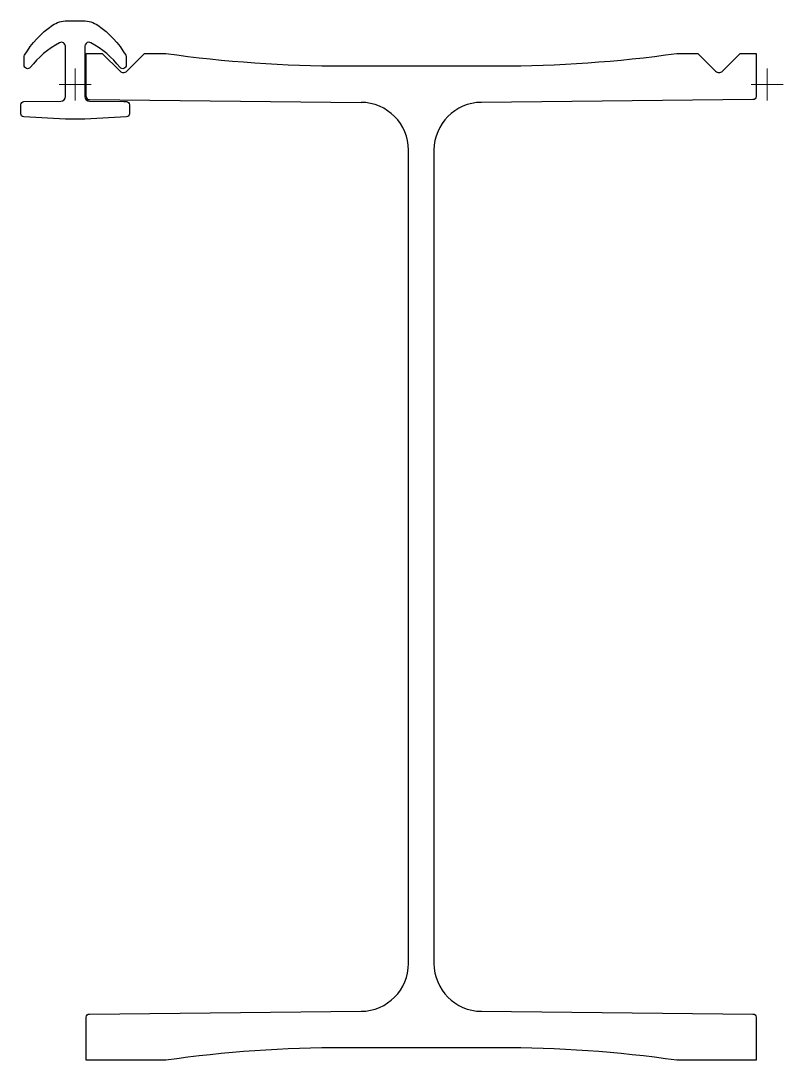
# Model space of a CAD drawing. Header units: millimetres. Extents: x -34 to 444, y -612 to 40.
import ezdxf

# ---------------------------------------------------------------- set-up
doc = ezdxf.new("R2010")
doc.units = ezdxf.units.MM
doc.layers.add('ref', color=252, linetype='Continuous', lineweight=5)

msp = doc.modelspace()

# ---------------------------------------------------------------- linework, layer by layer
at = {"linetype": 'Continuous'}
msp.add_line((8.98, -9.53), (179.3, -11.24), dxfattribs=at)
msp.add_lwpolyline([(32.22, -20.36), (6.1, -21.89), (-6.1, -21.89), (-32.22, -20.36, -0.397192), (-34.1, -18.36), (-34.1, -12.77, -0.411055), (-32.12, -10.77), (-9.07, -10.54, 0.41139), (-6.1, -7.54), (-6.1, 23.91, 0.569114), (-9.79, 26.11, 0.100985), (-28.17, 10.68, -0.710336), (-32, 12.02), (-32, 17.38, -0.135197), (-31.72, 18.4, -0.107747), (-14.25, 37.07, -0.15203), (-5.11, 39.91), (5.11, 39.91, -0.15203), (14.25, 37.07, -0.107747), (31.72, 18.4, -0.135197), (32, 17.38), (32, 12.02, -0.710994), (28.17, 10.69, 0.100981), (9.79, 26.11, 0.126639), (8.58, 26.41, 0.412175), (6.1, 23.91), (6.1, -7.54, 0.41139), (9.07, -10.54), (30.5, -10.75), (32.12, -10.77, -0.411055), (34.1, -12.77), (34.1, -18.36, -0.397192)], format="xyb", close=True)
msp.add_lwpolyline([(7, -7.53), (7, 19.45), (10, 19.45), (17, 19.45), (28.12, 8.32, 0.414214), (32.36, 8.32), (43.49, 19.45), (56.78, 19.45, 0.035087), (168.64, 11.59), (217, 11.59), (265.36, 11.59, 0.035087), (377.22, 19.45), (390.51, 19.45), (401.64, 8.32, 0.414214), (405.88, 8.32), (417, 19.45), (424, 19.45), (427, 19.45), (427, -7.53, -0.411288), (425.02, -9.53), (254.7, -11.24, 0.411288), (225, -41.24), (225, -296.28), (225, -551.32, 0.411288), (254.7, -581.32), (425.02, -583.02, -0.411288), (427, -585.02), (427, -612), (424, -612), (417, -612), (377.22, -612, 0.035087), (265.36, -604.14), (217, -604.14), (168.64, -604.14, 0.035087), (56.78, -612), (17, -612), (10, -612), (7, -612), (7, -585.02, -0.411288), (8.98, -583.02), (179.3, -581.32, 0.411288), (209, -551.32), (209, -296.28), (209, -41.24, 0.411288), (179.3, -11.24)], format="xyb", dxfattribs=at)
msp.add_arc((9, -7.53), 2, 179.99999, 269.42705, dxfattribs=at)
at = {"layer": 'ref'}
for p, q in [((0, 10), (0, -10)), ((434, 10), (434, -10)), ((10, 0), (-10, 0)), ((424, 0), (444, 0))]:
    msp.add_line(p, q, dxfattribs=at)

doc.saveas('drawing.dxf')
